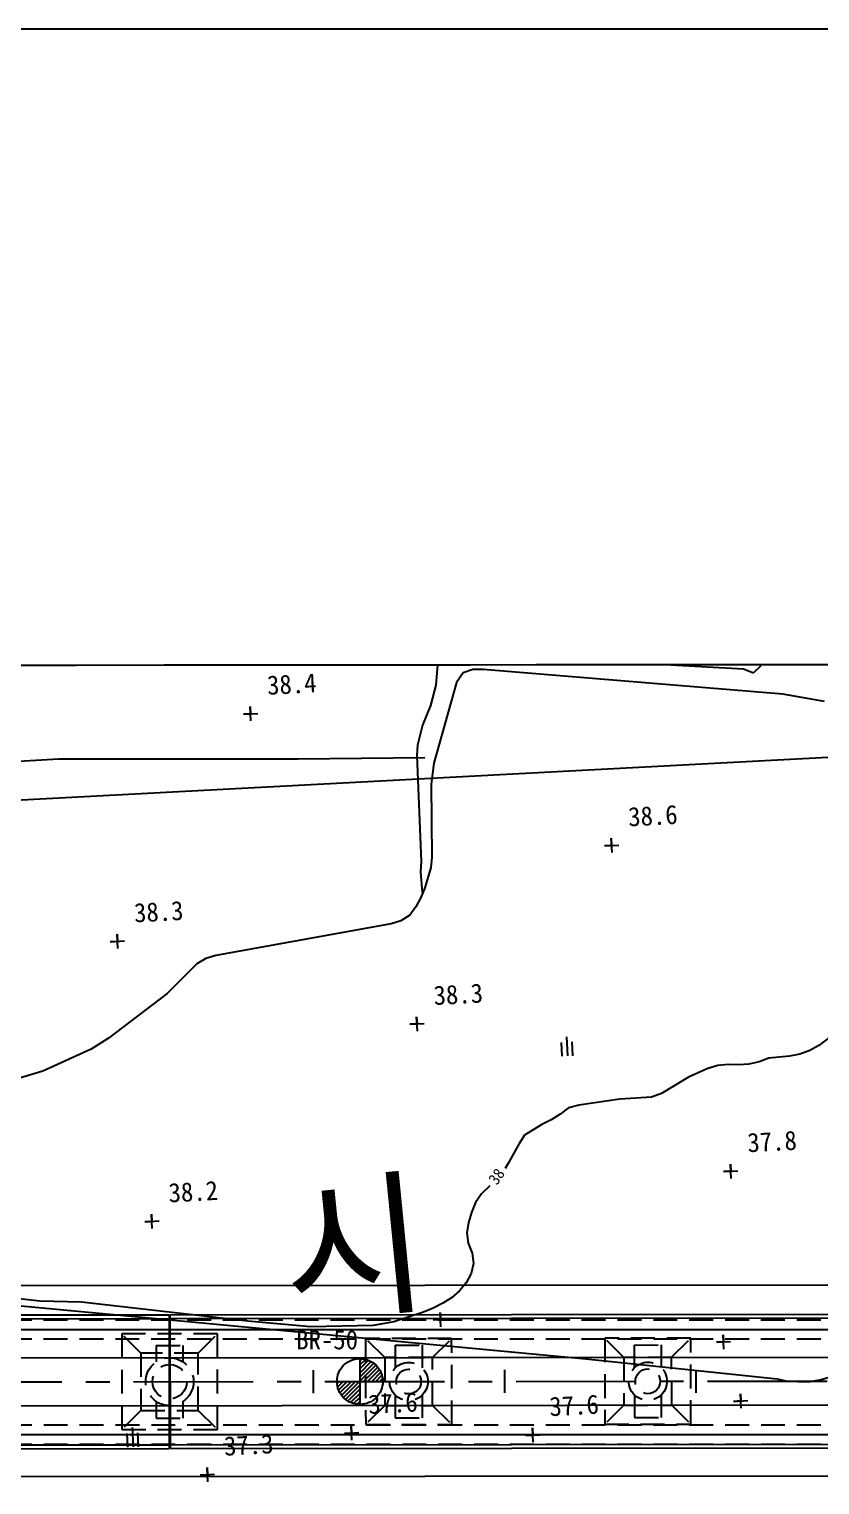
# Model space of a CAD drawing. Header units: millimetres. Extents: x 14950 to 15746, y 1103 to 1809.
# Drawn here: x 15567.6 to 15650.3, y 1466.7 to 1619.1 of the extents above; entities that cross this region are included whole.
import ezdxf
from ezdxf.enums import TextEntityAlignment as Align
from ezdxf.xclip import XClip

# ---------------------------------------------------------------- set-up
doc = ezdxf.new("R2010")
doc.units = ezdxf.units.MM
doc.header["$LTSCALE"] = 10
doc.header["$MEASUREMENT"] = 0
doc.header["$XCLIPFRAME"] = 2
for name, pattern in [('CENTER', [2, 1.25, -0.25, 0.25, -0.25]), ('DASHED2', [0.375, 0.25, -0.125]), ('HIDDEN', [0.375, 0.25, -0.125])]:
    doc.linetypes.add(name, pattern=pattern)
for name, color, linetype in [('TN-CABL', 4, 'Continuous'), ('TZ-BASE', 253, 'Continuous'), ('TZ-CABL', 4, 'Continuous')]:
    doc.layers.add(name, color=color, linetype=linetype)
doc.layers.add('TX-PAPR', color=2, linetype='Continuous', plot=False)
doc.styles.get("Standard").update_dxf_attribs({"font": 'GulimChe.ttf'})
doc.linetypes.add('ZIGZAG', pattern='A,0.0001,-0.2,[131,ltypeshp.shx,S=0.2,R=0,X=-0.2,Y=0],-0.4,[131,ltypeshp.shx,S=0.2,R=180,X=0.2,Y=0],-0.2', length=0.8001)

# ---------------------------------------------------------------- blocks, each defined once
blk = doc.blocks.new('JD-DGHCDGH7DFXH')
at = {"layer": 'TZ-BASE'}
for p, q in [((606.81, 75.42, 39), (606.59, 77.58, 39)), ((612.54, 77.02, 38.95), (612.62, 75.51, 38.95)), ((572.97, 75.55, 38), (572.8, 73.37, 38)), ((575.64, 74.67, 37), (574.95, 73.67, 37)), ((576.67, 75, 37), (575.64, 74.67, 37)), ((577.75, 75.01, 37), (576.67, 75, 37)), ((609.09, 72.44, 37), (577.75, 75.01, 37)), ((586.93, 76.04, 39), (604.98, 75.1, 39)), ((604.98, 75.1, 39), (606.01, 74.67, 39)), ((606.01, 74.67, 39), (606.81, 75.42, 39)), ((572.8, 73.37, 38), (572.23, 71.26, 38)), ((574.95, 73.67, 37), (572.6, 65.2, 37)), ((613.42, 71.66, 37), (609.09, 72.44, 37)), ((699.43, 70.35), (61.18, 36.46)), ((552.67, 70.34, 38.45), (554.17, 70.42, 38.45)), ((553.42, 70.38, 38.45), (552.67, 70.34, 38.45)), ((553.46, 69.63, 38.45), (553.38, 71.13, 38.45)), ((553.38, 71.13, 38.45), (553.42, 70.38, 38.45)), ((572.23, 71.26, 38), (571.4, 69.2, 38)), ((571.4, 69.2, 38), (570.87, 67.09, 38)), ((570.87, 67.09, 38), (570.8, 66, 38)), ((533.36, 65.63, 39), (519.05, 64.8, 39)), ((558.39, 65.64, 39), (533.36, 65.63, 39)), ((571.64, 65.78, 39), (558.39, 65.64, 39)), ((570.8, 66, 38), (571.26, 54.93, 38)), ((572.6, 65.2, 37), (572.32, 63.03, 37)), ((572.32, 63.03, 37), (572.36, 55.37, 37)), ((590.43, 56.57, 38.61), (591.93, 56.64, 38.61)), ((591.18, 56.61, 38.61), (590.43, 56.57, 38.61)), ((591.22, 55.86, 38.61), (591.14, 57.35, 38.61)), ((591.14, 57.35, 38.61), (591.18, 56.61, 38.61)), ((571.26, 54.93, 38), (571.19, 53.85, 38)), ((572.36, 55.37, 37), (572.26, 54.28, 37)), ((571.19, 53.85, 38), (571.38, 51.69, 38)), ((572.26, 54.28, 37), (571.65, 52.17, 37)), ((571.65, 52.17, 37), (571.22, 51.14, 37)), ((571.22, 51.14, 37), (570.71, 50.18, 37)), ((570.06, 49.29, 37), (569.14, 48.71, 37)), ((570.71, 50.18, 37), (570.06, 49.29, 37)), ((539.55, 45.81, 38.34), (539.47, 47.31, 38.34)), ((539.47, 47.31, 38.34), (539.51, 46.56, 38.34)), ((568.11, 48.38, 37), (549.78, 45.09, 37)), ((569.14, 48.71, 37), (568.11, 48.38, 37)), ((538.76, 46.52, 38.34), (540.26, 46.6, 38.34)), ((539.51, 46.56, 38.34), (538.76, 46.52, 38.34)), ((547.79, 44.22, 37), (544.69, 41.1, 37)), ((548.74, 44.76, 37), (547.79, 44.22, 37)), ((549.78, 45.09, 37), (548.74, 44.76, 37)), ((544.69, 41.1, 37), (538.58, 36.43, 37)), ((570.87, 37.17, 38.3), (570.79, 38.67, 38.3)), ((570.79, 38.67, 38.3), (570.83, 37.92, 38.3)), ((570.08, 37.88, 38.3), (571.58, 37.96, 38.3)), ((570.83, 37.92, 38.3), (570.08, 37.88, 38.3)), ((586.45, 36.58, 38.59), (586.56, 34.57, 38.59)), ((614.61, 37.01, 38), (612.85, 35.68, 38)), ((536.75, 35.28, 37), (531.71, 32.99, 37)), ((538.58, 36.43, 37), (536.75, 35.28, 37)), ((585.9, 35.98, 38.59), (585.97, 34.54, 38.59)), ((587.12, 34.57, 38.59), (587.05, 36.04, 38.59)), ((611.9, 35.14, 38), (610.86, 34.74, 38)), ((612.85, 35.68, 38), (611.9, 35.14, 38)), ((602.27, 33.58, 38), (601.24, 33.25, 38)), ((603.36, 33.66, 38), (602.27, 33.58, 38)), ((604.44, 33.63, 38), (603.36, 33.66, 38)), ((605.52, 33.71, 38), (604.44, 33.63, 38)), ((606.59, 33.96, 38), (605.52, 33.71, 38)), ((607.63, 34.33, 38), (606.59, 33.96, 38)), ((609.79, 34.55, 38), (607.63, 34.33, 38)), ((610.86, 34.74, 38), (609.79, 34.55, 38)), ((531.71, 32.99, 37), (512.53, 27.21, 37)), ((599.22, 32.35, 38), (596.39, 30.65, 38)), ((601.24, 33.25, 38), (599.22, 32.35, 38)), ((596.39, 30.65, 38), (595.36, 30.25, 38)), ((586.66, 29.13, 38), (585.78, 28.48, 38)), ((587.73, 29.42, 38), (586.66, 29.13, 38)), ((592.04, 30.05, 38), (587.73, 29.42, 38)), ((595.36, 30.25, 38), (592.04, 30.05, 38)), ((584.86, 27.9, 38), (583.87, 27.4, 38)), ((585.78, 28.48, 38), (584.86, 27.9, 38)), ((582.07, 26.28, 38), (581.46, 25.35, 38)), ((583.87, 27.4, 38), (582.07, 26.28, 38)), ((581.46, 25.35, 38), (580.44, 23.44, 38)), ((580.44, 23.44, 38), (580.05, 22.8, 38)), ((603.67, 21.76, 37.83), (603.59, 23.26, 37.83)), ((603.59, 23.26, 37.83), (603.63, 22.51, 37.83)), ((602.88, 22.47, 37.83), (604.38, 22.55, 37.83)), ((603.63, 22.51, 37.83), (602.88, 22.47, 37.83)), ((577.57, 20.15, 38), (576.96, 19.22, 38)), ((578.43, 20.99, 38), (577.57, 20.15, 38)), ((576.96, 19.22, 38), (576.53, 18.2, 38)), ((542.36, 17.22, 38.18), (543.86, 17.3, 38.18)), ((543.11, 17.26, 38.18), (542.36, 17.22, 38.18)), ((543.15, 16.51, 38.18), (543.07, 18, 38.18)), ((543.07, 18, 38.18), (543.11, 17.26, 38.18)), ((576.2, 17.14, 38), (576.03, 16.05, 38)), ((576.53, 18.2, 38), (576.2, 17.14, 38)), ((576.03, 16.05, 38), (576.18, 14.97, 38)), ((576.18, 14.97, 38), (576.58, 13.94, 38)), ((576.58, 13.94, 38), (576.73, 12.86, 38)), ((576.73, 12.86, 38), (576.48, 11.8, 38)), ((575.97, 10.84, 38), (575.28, 9.99, 38)), ((576.48, 11.8, 38), (575.97, 10.84, 38)), ((508, 10.42, 38), (588.47, 2.89, 38)), ((531.4, 8.9, 38), (529.22, 9.14, 38)), ((574.44, 9.27, 38), (573.53, 8.69, 38)), ((575.28, 9.99, 38), (574.44, 9.27, 38)), ((535.74, 8.81, 38), (531.4, 8.9, 38)), ((553.15, 6.8, 38), (535.74, 8.81, 38)), ((571.5, 7.75, 38), (568.4, 6.73, 38)), ((572.53, 8.18, 38), (571.5, 7.75, 38)), ((573.53, 8.69, 38), (572.53, 8.18, 38)), ((573.32, 6.23, 37.58), (573.24, 7.72, 37.58)), ((573.24, 7.72, 37.58), (573.28, 6.98, 37.58)), ((470, 7.41), (544.9, 7.48)), ((470, 7.01), (544.9, 7.08)), ((544.9, 7.48), (544.91, -6.52)), ((544.9, 7.48), (544.91, -6.52)), ((545, 7.48), (619.9, 7.55)), ((545, 7.48), (545.01, -6.52)), ((545, 7.48), (545.01, -6.52)), ((545, 7.08), (619.9, 7.15)), ((559.68, 6.22, 38), (553.15, 6.8, 38)), ((566.25, 6.36, 38), (559.68, 6.22, 38)), ((568.4, 6.73, 38), (566.25, 6.36, 38)), ((572.53, 6.94, 37.58), (574.03, 7.02, 37.58)), ((573.28, 6.98, 37.58), (572.53, 6.94, 37.58)), ((602.13, 4.61, 37.58), (603.62, 4.69, 37.58)), ((602.87, 4.65, 37.58), (602.13, 4.61, 37.58)), ((602.91, 3.9, 37.58), (602.84, 5.4, 37.58)), ((602.84, 5.4, 37.58), (602.87, 4.65, 37.58)), ((305.3, 2.77), (699.95, 3.12)), ((540, -0.72), (540, 1.68)), ((560, -0.71), (560, 1.69)), ((564.85, 2.9), (564.85, -1.9)), ((564.85, 2.66), (565.08, 2.89)), ((564.85, 2.23), (565.44, 2.82)), ((564.85, 1.81), (565.76, 2.72)), ((564.85, 1.38), (566.05, 2.58)), ((564.85, 0.96), (566.3, 2.41)), ((564.85, 0.53), (566.53, 2.21)), ((565.24, 0.5), (566.73, 1.99)), ((565.66, 0.5), (566.9, 1.74)), ((580, -0.69), (580, 1.71)), ((588.47, 2.89, 38), (608.49, 0.79, 38)), ((600, -0.67), (600, 1.73)), ((562.45, 0.49), (567.25, 0.5)), ((562.46, 0.27), (562.69, 0.5)), ((562.53, -0.1), (563.12, 0.5)), ((562.63, -0.42), (563.54, 0.5)), ((562.77, -0.7), (563.97, 0.5)), ((562.94, -0.95), (564.39, 0.5)), ((563.14, -1.18), (564.81, 0.5)), ((563.36, -1.38), (564.85, 0.11)), ((566.09, 0.5), (567.05, 1.46)), ((566.51, 0.5), (567.16, 1.15)), ((566.94, 0.5), (567.23, 0.8)), ((608.49, 0.79, 38), (609.54, 0.54, 38)), ((609.54, 0.54, 38), (611.71, 0.48, 38)), ((611.71, 0.48, 38), (612.93, 0.67, 38)), ((612.93, 0.67, 38), (615.19, 1.3, 38)), ((563.61, -1.56), (564.85, -0.31)), ((563.89, -1.7), (564.85, -0.74)), ((564.2, -1.81), (564.85, -1.16)), ((603.93, -1.58, 37.58), (605.43, -1.5, 37.58)), ((604.72, -2.29, 37.58), (604.64, -0.79, 37.58)), ((604.64, -0.79, 37.58), (604.68, -1.54, 37.58)), ((305.27, -2.23), (699.93, -1.88)), ((564.56, -1.88), (564.85, -1.59)), ((604.68, -1.54, 37.58), (603.93, -1.58, 37.58)), ((541.04, -4.33, 38.57), (541.15, -6.34, 38.57)), ((564.03, -5.64, 37.58), (563.95, -4.14, 37.58)), ((563.95, -4.14, 37.58), (563.99, -4.89, 37.58)), ((582.97, -5.86, 37.58), (582.89, -4.36, 37.58)), ((582.89, -4.36, 37.58), (582.93, -5.11, 37.58)), ((540.49, -4.93, 38.57), (540.56, -6.37, 38.57)), ((541.72, -6.34, 38.57), (541.64, -4.87, 38.57)), ((545.01, -6.12), (619.89, -6.05)), ((563.24, -4.93, 37.58), (564.74, -4.85, 37.58)), ((563.99, -4.89, 37.58), (563.24, -4.93, 37.58)), ((582.19, -5.15, 37.58), (583.68, -5.07, 37.58)), ((582.93, -5.11, 37.58), (582.19, -5.15, 37.58)), ((470.01, -6.19), (544.91, -6.12)), ((470.01, -6.59), (544.91, -6.52)), ((545.01, -6.52), (619.89, -6.45)), ((548.96, -10, 37.27), (548.88, -8.5, 37.27)), ((548.88, -8.5, 37.27), (548.92, -9.25, 37.27)), ((548.17, -9.29, 37.27), (549.67, -9.21, 37.27)), ((548.92, -9.25, 37.27), (548.17, -9.29, 37.27))]:
    blk.add_line(p, q, dxfattribs=at)
at = {"layer": 'TZ-BASE', "ltscale": 10}
for p, q in [((397.55, 10.43), (699.93, 10.7)), ((499.96, -9.48), (699.95, -9.3))]:
    blk.add_line(p, q, dxfattribs=at)
at = {"layer": 'TZ-BASE', "linetype": 'DASHED2'}
for p, q in [((541.95, 3.48), (539.95, 5.48)), ((549.95, 5.48), (539.95, 5.48)), ((539.95, 5.48), (539.96, -4.52)), ((547.95, 3.48), (549.95, 5.48)), ((549.96, -4.51), (549.95, 5.48)), ((574.45, 5.01), (565.45, 5)), ((567.45, 3), (565.45, 5)), ((565.45, 5), (565.46, -4)), ((572.45, 3), (574.45, 5.01)), ((574.46, -3.99), (574.45, 5.01)), ((599.45, 5.03), (590.45, 5.02)), ((592.45, 3.02), (590.45, 5.02)), ((590.45, 5.02), (590.46, -3.98)), ((597.45, 3.03), (599.45, 5.03)), ((599.46, -3.97), (599.45, 5.03)), ((547.95, 3.48), (541.95, 3.48)), ((541.95, 3.48), (541.96, -2.52)), ((543.55, 4.28), (543.55, 2.55)), ((543.55, 4.28), (546.35, 4.28)), ((546.35, 4.28), (546.35, 2.55)), ((547.96, -2.52), (547.95, 3.48)), ((568.55, 4.3), (571.35, 4.3)), ((568.55, 4.3), (568.55, 1.93)), ((571.35, 4.3), (571.35, 1.93)), ((593.55, 4.32), (596.35, 4.33)), ((593.55, 4.32), (593.55, 1.95)), ((596.35, 4.33), (596.35, 1.95)), ((572.45, 3), (567.45, 3)), ((567.45, 3), (567.46, -2)), ((572.46, -2), (572.45, 3)), ((597.45, 3.03), (592.45, 3.02)), ((592.45, 3.02), (592.46, -1.98)), ((597.46, -1.97), (597.45, 3.03)), ((568.56, -0.93), (568.56, -3.3)), ((571.36, -0.92), (571.36, -3.3)), ((593.56, -0.9), (593.56, -3.28)), ((596.36, -0.9), (596.36, -3.27)), ((541.96, -2.52), (539.96, -4.52)), ((541.96, -2.52), (547.96, -2.52)), ((543.56, -1.59), (543.56, -3.32)), ((546.36, -1.59), (546.36, -3.32)), ((547.96, -2.52), (549.96, -4.51)), ((567.46, -2), (565.46, -4)), ((567.46, -2), (572.46, -2)), ((572.46, -2), (574.46, -3.99)), ((592.46, -1.98), (590.46, -3.98)), ((592.46, -1.98), (597.46, -1.97)), ((597.46, -1.97), (599.46, -3.97)), ((539.96, -4.52), (549.96, -4.51)), ((543.56, -3.32), (546.36, -3.32)), ((565.46, -4), (574.46, -3.99)), ((568.56, -3.3), (571.36, -3.3)), ((590.46, -3.98), (599.46, -3.97)), ((593.56, -3.28), (596.36, -3.27))]:
    blk.add_line(p, q, dxfattribs=at)
at = {"layer": 'TZ-BASE', "linetype": 'CENTER'}
blk.add_lwpolyline([(0, 0), (98.2, 0.09), (298.8, 0.26), (501.2, 0.44), (700, 0.62)], dxfattribs=at)
at = {"layer": 'TZ-BASE', "linetype": 'DASHED2'}
for centre, radius in [((544.96, 0.48), 2.5), ((544.96, 0.48), 1.8), ((569.96, 0.5), 2), ((569.96, 0.5), 1.3), ((594.96, 0.52), 2), ((594.96, 0.52), 1.3)]:
    blk.add_circle(centre, radius, dxfattribs=at)
at = {"layer": 'TZ-BASE'}
blk.add_circle((564.85, 0.5), 2.4, dxfattribs=at)
for s, height, rotation, p in [('38.4', 2, 3.0398, (555.2, 72.36, 38.12)), ('38.6', 2, 3.0398, (592.96, 58.59, 38.12)), ('38.3', 2, 3.0398, (541.29, 48.54, 38.12)), ('38.3', 2, 3.0398, (572.61, 39.9, 38.12)), ('37.8', 2, 3.0398, (605.42, 24.49, 38.12)), ('경     산     시', 12, 5.6454, (450.22, -2.79)), ('38.2', 2, 3.0398, (544.9, 19.24, 38.12)), ('BR-50', 2, 359.9991, (558.2, 3.87)), ('37.6', 2, 3.0398, (565.78, -2.9, 38.12)), ('37.6', 2, 3.0398, (584.72, -3.13, 38.12)), ('37.3', 2, 3.0398, (550.7, -7.27, 38.12))]:
    blk.add_text(s, height=height, rotation=rotation, dxfattribs=at).set_placement(p)
blk.add_text('38', height=1.2, rotation=55.0398, dxfattribs=at).set_placement((579.14, 21.96, 38.12), align=Align.MIDDLE)

msp = doc.modelspace()

# ---------------------------------------------------------------- linework, layer by layer
at = {"layer": 'TN-CABL', "linetype": 'ZIGZAG', "ltscale": 0.5}
for points in [[(15539.38, 1482.97), (15737.33, 1482.97)], [(15539.39, 1471.97), (15737.34, 1471.97)]]:
    msp.add_lwpolyline(points, dxfattribs=at)
at = {"layer": 'TX-PAPR'}
for points in [[(14949.89, 1103.05), (15745.89, 1103.05), (15745.89, 1619.05), (14949.89, 1619.05)], [(15037.27, 1552.02), (15737.27, 1552.65), (15737.4, 1402.65), (15037.4, 1402.02)]]:
    msp.add_lwpolyline(points, close=True, dxfattribs=at)
at = {"layer": 'TZ-CABL', "linetype": 'HIDDEN'}
for points in [[(15539.12, 1483.97), (15737.33, 1483.97)], [(15539.38, 1482.97), (15737.33, 1482.97)], [(15539.12, 1481.97), (15737.33, 1481.97)], [(15539.13, 1472.97), (15737.34, 1472.97)], [(15539.39, 1471.97), (15737.34, 1471.97)], [(15539.13, 1470.97), (15737.34, 1470.97)]]:
    msp.add_lwpolyline(points, dxfattribs=at)

# ---------------------------------------------------------------- block references
at = {"layer": 'TZ-BASE'}
ref = msp.add_blockref('JD-DGHCDGH7DFXH', (15037.33, 1477.02), dxfattribs=at)
XClip(ref).set_block_clipping_path([(-0.066111234, 74.999970863), (699.933616811, 75.6206052864), (700.0658361092, -74.3793364424), (0.0661112341, -74.999970863)])

doc.saveas('drawing.dxf')
